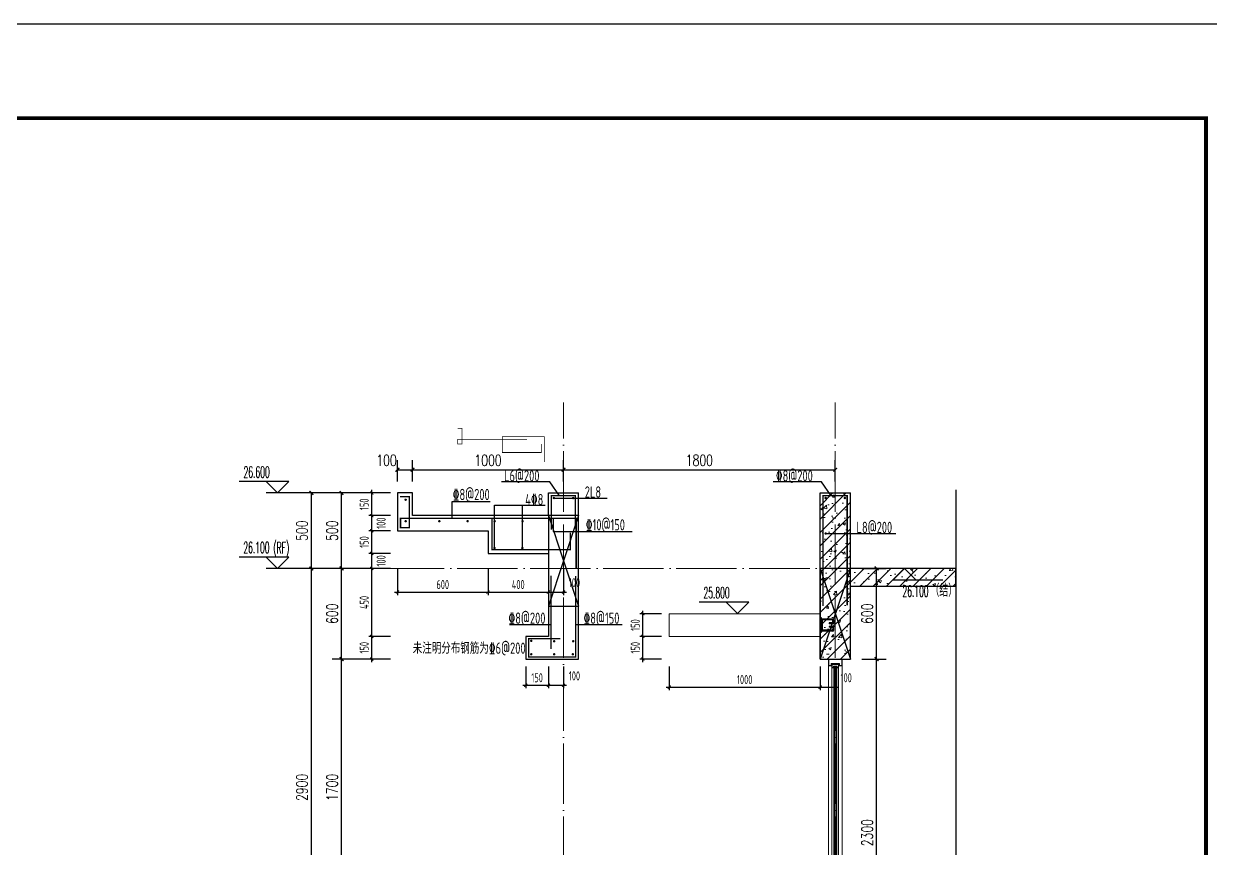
# Model space of a CAD drawing. Extents: x -1712635 to -854203, y -534641 to -21985.
# Drawn here: x -1000157 to -992298, y -148344 to -142882 of the extents above; entities that cross this region are included whole.
import ezdxf

# ---------------------------------------------------------------- set-up
doc = ezdxf.new("R2010")
doc.units = 0
doc.header["$LTSCALE"] = 1000
doc.linetypes.add('DOTE', pattern=[2.42, 2, -0.2, 0.02, -0.2])
doc.layers.get('0').update_dxf_attribs({"linetype": 'CONTINUOUS'})
doc.layers.get('Defpoints').update_dxf_attribs({"linetype": 'CONTINUOUS'})
for name, color, linetype in [('DIM', 2, 'CONTINUOUS'), ('DIM_ELEV', 3, 'CONTINUOUS'), ('DIM_SYMB', 3, 'CONTINUOUS'), ('PUB_DIM', 3, 'CONTINUOUS'), ('PUB_TEXT', 2, 'CONTINUOUS'), ('REIN', 6, 'CONTINUOUS'), ('S-大样-砼线', 7, 'CONTINUOUS'), ('S-引出线', 40, 'CONTINUOUS'), ('TEXT', 2, 'CONTINUOUS'), ('WALL', 2, 'CONTINUOUS'), ('yichutu', 7, 'CONTINUOUS'), ('栏杆', 95, 'CONTINUOUS')]:
    doc.layers.add(name, color=color, linetype=linetype)
for name, color, linetype, lineweight in [('DOTE', 19, 'DOTE', 9), ('PUB_HATCH', 8, 'CONTINUOUS', 9), ('S_WINDOW', 144, 'CONTINUOUS', 15), ('图框', 9, 'CONTINUOUS', 18), ('立面-普通轮廓', 7, 'CONTINUOUS', 18), ('细细', 250, 'CONTINUOUS', 0)]:
    doc.layers.add(name, color=color, linetype=linetype, lineweight=lineweight)
doc.layers.add('配箍校核', color=34, linetype='CONTINUOUS', plot=False)
doc.styles.add('_TCH_DIM', font='SIMPLEX.shx', dxfattribs={"width": 0.7, "bigfont": 'GBCBIG.shx'})
doc.styles.add('_TCH_DIM_T3', font='SIMPLEX', dxfattribs={"width": 0.705882, "bigfont": 'GBCBIG'})
doc.styles.add('TSSD_DIMENSION', font='Tssdeng.shx', dxfattribs={"width": 0.7, "bigfont": 'tssdchn.shx'})
doc.styles.add('TSSD_REIN', font='tssdeng.shx', dxfattribs={"width": 0.7, "height": 300, "bigfont": 'tssdchn.shx'})
doc.styles.add('w', font='tssdeng.shx', dxfattribs={"width": 0.8, "bigfont": 'tssdchn.shx'})
doc.dimstyles.new('_TCH_ARCH&&25', dxfattribs={"dimtxt": 74.375, "dimasz": 25, "dimexe": 62.5, "dimexo": 75, "dimgap": 25, "dimtad": 1, "dimdec": 0, "dimzin": 0, "dimdsep": 46, "dimtxsty": '_TCH_DIM_T3', "dimblk": 'ARCHTICK', "dimcen": 0.09, "dimclrt": 7, "dimazin": 0, "dimtfac": 1, "dimtdec": 0, "dimtix": 1, "dimtmove": 2, "dimatfit": 3, "dimldrblk": 'ARCHTICK', "dimfxl": 0, "dimtolj": 1, "dimtzin": 0, "dimarcsym": 0})
doc.dimstyles.new('TSSD_20_20', dxfattribs={"dimtxt": 60, "dimasz": 20, "dimexe": 20, "dimexo": 50, "dimgap": 20, "dimtad": 1, "dimdec": 0, "dimzin": 0, "dimdsep": 46, "dimtxsty": 'TSSD_DIMENSION', "dimblk": 'ARCHTICK', "dimblk1": 'ARCHTICK', "dimblk2": 'ARCHTICK', "dimcen": 0, "dimdle": 20, "dimclrt": 7, "dimadec": 0, "dimazin": 0, "dimtfac": 1, "dimtdec": 0, "dimtix": 1, "dimtmove": 2, "dimatfit": 3, "dimfxl": 0, "dimtolj": 1, "dimtzin": 0, "dimarcsym": 0})
pattern_1 = [(315, (145053.3697, 680712.4302), (-1.76776695, -1.76776695), []), (315, (145054.5482, 680712.4302), (-1.76776695, -1.76776695), [])]
pattern_2 = [(315, (145053.3697, 678374.192), (-1.76776695, -1.76776695), []), (315, (145054.5482, 678374.192), (-1.76776695, -1.76776695), [])]
pattern_3 = [(45, (-1569657.01, 4552.52), (-44.194174, 44.194174), []), (50, (-1569657.01, 4552.52), (179.315046, -15.688034), [18.75, -206.25]), (355, (-1569657.01, 4552.52), (-34.687833, 188.048033), [15, -165]), (100.4514, (-1569642.07, 4551.21), (144.627345, 172.359886), [15.93505, -175.28553]), (46.1842, (-1569657, 4602.52), (266.81026, -41.37975), [28.125, -309.375]), (96.6356, (-1569634.78, 4599.07), (233.66568, 243.52947), [23.90257, -262.92825]), (351.1842, (-1569657, 4602.52), (233.66549, 243.52965), [22.5, -247.5]), (21, (-1569632.01, 4590.02), (149.226763, -100.654723), [18.75, -206.25]), (326, (-1569632.01, 4590.02), (60.828833, 181.28751), [15, -165]), (71.4514, (-1569619.58, 4581.63), (210.055657, 80.632624), [15.93505, -175.28553]), (37.5, (-1569657.01, 4552.52), (3.039964, 83.2234635), [0, -163, 0, -167.5, 0, -165.625]), (7.5, (-1569657.01, 4552.52), (65.767384, 98.602928), [0, -95.5, 0, -159.25, 0, -63.125]), (327.5, (-1569712.76, 4552.52), (133.455609, -5.638718), [0, -62.5, 0, -195, 0, -258.75]), (317.5, (-1569737.76, 4552.52), (145.796542, 25.026246), [0, -81.25, 0, -129.5, 0, -183.75])]

# ---------------------------------------------------------------- blocks, each defined once
blk = doc.blocks.new('GFDDDDRG')
at = {"layer": '图框'}
blk.add_lwpolyline([(923310, -107437), (923310, -159999), (893610, -159999), (893610, -107437)], close=True, dxfattribs=at)
blk.add_lwpolyline([(923310, -107437), (923310, -159999), (893610, -159999), (893610, -107437)], close=True, dxfattribs=at)
at = {"layer": '图框', "const_width": 50}
blk.add_lwpolyline([(894110, -159499), (922810, -159499), (922810, -108687), (894110, -108687)], close=True, dxfattribs=at)
blk = doc.blocks.new('yct-1051-594-26275-14850-25-1002.0')
at = {"layer": 'yichutu', "color": 7}
blk.add_lwpolyline([(0, 0), (0, 14850), (26275, 14850), (26275, 0)], close=True, dxfattribs=at)
blk = doc.blocks.new('afzdfsregf')
at = {"layer": '细细'}
h = blk.add_hatch(dxfattribs=at)
h.set_pattern_fill('金属', color=256, style=0)
h.set_pattern_definition(pattern_1)
h.paths.add_polyline_path([(221063.8, 608913.8), (221043.8, 608913.8), (221043.8, 608927.3), (220993.8, 608927.3), (220993.8, 608913.8), (220973.8, 608913.8), (220973.8, 608958.8), (221063.8, 608958.8)])
h.paths.add_polyline_path([(221045.8, 608929.3), (221045.8, 608915.8), (221061.8, 608915.8), (221061.8, 608956.8), (220975.8, 608956.8), (220975.8, 608915.8), (220991.8, 608915.8), (220991.8, 608929.3)], flags=16)
h = blk.add_hatch(dxfattribs=at)
h.set_pattern_fill('金属', color=256, style=0)
h.set_pattern_definition(pattern_1)
h.paths.add_polyline_path([(220996.3, 608925.3), (220996.3, 608900.3), (221008.3, 608900.3), (221008.3, 608910.3), (221029.3, 608910.3), (221029.3, 608900.3), (221041.3, 608900.3), (221041.3, 608925.3)])
h.paths.add_polyline_path([(221039.3, 608923.3), (221039.3, 608902.3), (221031.3, 608902.3), (221031.3, 608912.3), (221006.3, 608912.3), (221006.3, 608902.3), (220998.3, 608902.3), (220998.3, 608923.3)], flags=16)
h = blk.add_hatch(color=256, dxfattribs=at)
edge = h.paths.add_edge_path()
edge.add_line((221023.3, 608910.3), (221023.3, 608898.3))
edge.add_arc((221018.8, 608890), 9.44, 61.51755, 118.48245)
edge.add_line((221014.3, 608898.3), (221014.3, 608910.3))
edge.add_arc((221018.8, 608918.6), 9.44, 241.51755, 298.48245)
h = blk.add_hatch(dxfattribs=at)
h.set_pattern_fill('金属', color=256, style=0)
h.set_pattern_definition(pattern_2)
h.paths.add_polyline_path([(221063.8, 606703.8), (221043.8, 606703.8), (221043.8, 606690.3), (220993.8, 606690.3), (220993.8, 606703.8), (220973.8, 606703.8), (220973.8, 606658.8), (221063.8, 606658.8)])
h.paths.add_polyline_path([(221045.8, 606688.3), (221045.8, 606701.8), (221061.8, 606701.8), (221061.8, 606660.8), (220975.8, 606660.8), (220975.8, 606701.8), (220991.8, 606701.8), (220991.8, 606688.3)], flags=16)
h = blk.add_hatch(dxfattribs=at)
h.set_pattern_fill('金属', color=256, style=0)
h.set_pattern_definition(pattern_2)
h.paths.add_polyline_path([(220996.3, 606692.3), (220996.3, 606717.3), (221008.3, 606717.3), (221008.3, 606707.3), (221029.3, 606707.3), (221029.3, 606717.3), (221041.3, 606717.3), (221041.3, 606692.3)])
h.paths.add_polyline_path([(221039.3, 606694.3), (221039.3, 606715.3), (221031.3, 606715.3), (221031.3, 606705.3), (221006.3, 606705.3), (221006.3, 606715.3), (220998.3, 606715.3), (220998.3, 606694.3)], flags=16)
h = blk.add_hatch(color=256, dxfattribs=at)
edge = h.paths.add_edge_path()
edge.add_line((221023.3, 606707.3), (221023.3, 606719.3))
edge.add_arc((221018.8, 606727.6), 9.44, 241.51755, 298.48245, ccw=False)
edge.add_line((221014.3, 606719.3), (221014.3, 606707.3))
edge.add_arc((221018.8, 606699), 9.44, 61.51755, 118.48245, ccw=False)
at = {"layer": 'S_WINDOW'}
for p, q in [((220973.8, 606703.8), (220973.8, 608913.8)), ((220996.3, 606717.3), (220996.3, 608900.3)), ((221041.3, 606717.3), (221041.3, 608900.3)), ((221063.8, 606703.8), (221063.8, 608913.8))]:
    blk.add_line(p, q, dxfattribs=at)
for points in [[(220973.8, 608958.8), (220973.8, 608913.8), (220993.8, 608913.8), (220993.8, 608927.3), (221043.8, 608927.3), (221043.8, 608913.8), (221063.8, 608913.8), (221063.8, 608958.8)], [(220975.8, 608956.8), (220975.8, 608915.8), (220991.8, 608915.8), (220991.8, 608929.3), (221045.8, 608929.3), (221045.8, 608915.8), (221061.8, 608915.8), (221061.8, 608956.8)], [(220996.3, 608925.3), (220996.3, 608900.3), (221008.3, 608900.3), (221008.3, 608910.3), (221029.3, 608910.3), (221029.3, 608900.3), (221041.3, 608900.3), (221041.3, 608925.3)], [(220998.3, 608923.3), (220998.3, 608902.3), (221006.3, 608902.3), (221006.3, 608912.3), (221031.3, 608912.3), (221031.3, 608902.3), (221039.3, 608902.3), (221039.3, 608923.3)], [(220973.8, 606658.8), (220973.8, 606703.8), (220993.8, 606703.8), (220993.8, 606690.3), (221043.8, 606690.3), (221043.8, 606703.8), (221063.8, 606703.8), (221063.8, 606658.8)], [(220975.8, 606660.8), (220975.8, 606701.8), (220991.8, 606701.8), (220991.8, 606688.3), (221045.8, 606688.3), (221045.8, 606701.8), (221061.8, 606701.8), (221061.8, 606660.8)], [(220996.3, 606692.3), (220996.3, 606717.3), (221008.3, 606717.3), (221008.3, 606707.3), (221029.3, 606707.3), (221029.3, 606717.3), (221041.3, 606717.3), (221041.3, 606692.3)], [(220998.3, 606694.3), (220998.3, 606715.3), (221006.3, 606715.3), (221006.3, 606705.3), (221031.3, 606705.3), (221031.3, 606715.3), (221039.3, 606715.3), (221039.3, 606694.3)]]:
    blk.add_lwpolyline(points, close=True, dxfattribs=at)
at = {"layer": '细细'}
for points in [[(221008.3, 608900.3), (221008.3, 606717.3)], [(221014.3, 606719.3), (221014.3, 608910.3)], [(221023.3, 606719.3), (221023.3, 608910.3)], [(221029.3, 608900.3), (221029.3, 606717.3)]]:
    blk.add_lwpolyline(points, dxfattribs=at)
for points in [[(221023.3, 608910.3), (221023.3, 608898.3, 0.253805), (221014.3, 608898.3), (221014.3, 608910.3, 0.253805)], [(221023.3, 606707.3), (221023.3, 606719.3, -0.253805), (221014.3, 606719.3), (221014.3, 606707.3, -0.253805)]]:
    blk.add_lwpolyline(points, format="xyb", close=True, dxfattribs=at)
blk = doc.blocks.new('A$C657A2A31')
at = {"layer": '栏杆', "color": 5}
for p, q in [((0, 0), (6.4, 0)), ((0, -100.3), (0, 0)), ((6.4, 0), (6.4, -100.3)), ((84.4, -10), (12.4, -10)), ((12.4, -22.3), (12.4, -78)), ((77.4, -16.3), (18.4, -16.3)), ((59.6, -35.7), (59.6, -41.7)), ((80.4, -35.7), (59.6, -35.7)), ((87.4, -41.7), (59.6, -41.7)), ((59.6, -58.6), (59.6, -64.6)), ((87.4, -58.6), (59.6, -58.6)), ((80.4, -64.6), (59.6, -64.6)), ((83.4, -32.7), (83.4, -22.3)), ((83.4, -67.6), (83.4, -78)), ((90.4, -16), (90.4, -38.7)), ((90.4, -84.3), (90.4, -61.6)), ((6.4, -100.3), (0, -100.3)), ((84.4, -90.3), (12.4, -90.3)), ((77.4, -84), (18.4, -84))]:
    blk.add_line(p, q, dxfattribs=at)
for centre, radius, start, end in [((12.4, -16), 6, 90, 180), ((18.4, -22.3), 6, 90, 180), ((18.4, -78), 6, 180, 270), ((77.4, -22.3), 6, 0, 90), ((77.4, -78), 6, 270, 0), ((80.4, -32.7), 3, 270, 0), ((80.4, -67.6), 3, 0, 90), ((84.4, -16), 6, 0, 90), ((87.4, -38.7), 3, 270, 0), ((87.4, -61.6), 3, 0, 90), ((12.4, -84.3), 6, 180, 270), ((84.4, -84.3), 6, 270, 0)]:
    blk.add_arc(centre, radius, start, end, dxfattribs=at)
blk = doc.blocks.new('_ArchTick')
at = {"color": 0, "const_width": 0.35}
blk.add_lwpolyline([(-0.5, -0.5), (0.5, 0.5)], dxfattribs=at)
blk = doc.blocks.new('*D2986')
at = {"layer": 'Defpoints', "color": 0}
for p in [(-995881.8, -147090.5), (-994881.8, -147090.5), (-994881.8, -147276.7)]:
    blk.add_point(p, dxfattribs=at)
at = {"layer": 'DIM', "color": 0, "lineweight": -2}
for p, q in [((-995881.8, -147140.5), (-995881.8, -147296.7)), ((-994881.8, -147140.5), (-994881.8, -147296.7)), ((-995901.8, -147276.7), (-994861.8, -147276.7))]:
    blk.add_line(p, q, dxfattribs=at)
at = {"layer": 'DIM', "color": 0, "lineweight": -2, "xscale": 20, "yscale": 20, "zscale": 20}
for p, rotation in [((-995881.8, -147276.7), 180.0002551306389), ((-994881.8, -147276.7), 0.0002551306388949796)]:
    blk.add_blockref('_ArchTick', p, dxfattribs=dict(at, rotation=rotation))
at = {"layer": 'DIM', "color": 7, "insert": (-995381.8, -147226.7), "char_height": 60, "attachment_point": 5, "rotation": 0.00026, "style": 'TSSD_DIMENSION'}
blk.add_mtext('\\A1;1000', dxfattribs=at)
blk = doc.blocks.new('*D2987')
at = {"layer": 'Defpoints', "color": 0}
for p in [(-994881.8, -147090.5), (-994781.8, -147090.5), (-994781.8, -147276.7)]:
    blk.add_point(p, dxfattribs=at)
at = {"layer": 'DIM', "color": 0, "lineweight": -2}
for p, q in [((-994881.8, -147140.5), (-994881.8, -147296.7)), ((-994781.8, -147140.5), (-994781.8, -147296.7)), ((-994901.8, -147276.7), (-994761.8, -147276.7))]:
    blk.add_line(p, q, dxfattribs=at)
at = {"layer": 'DIM', "color": 0, "lineweight": -2, "xscale": 20, "yscale": 20, "zscale": 20}
for p, rotation in [((-994881.8, -147276.7), 180.0002551306441), ((-994781.8, -147276.7), 0.0002551306441492559)]:
    blk.add_blockref('_ArchTick', p, dxfattribs=dict(at, rotation=rotation))
at = {"layer": 'DIM', "color": 7, "insert": (-994709.4, -147214.5), "char_height": 60, "attachment_point": 5, "rotation": 0.00026, "style": 'TSSD_DIMENSION'}
blk.add_mtext('\\A1;100', dxfattribs=at)
blk = doc.blocks.new('*D2988')
at = {"layer": 'Defpoints', "color": 0}
for p in [(-996056.4, -146790.5), (-995881.8, -146790.5), (-995881.8, -146940.5)]:
    blk.add_point(p, dxfattribs=at)
at = {"layer": 'DIM', "color": 0, "lineweight": -2}
for p, q in [((-995931.8, -146790.5), (-996076.4, -146790.5)), ((-996056.4, -146960.5), (-996056.4, -146770.5)), ((-995931.8, -146940.5), (-996076.4, -146940.5))]:
    blk.add_line(p, q, dxfattribs=at)
at = {"layer": 'DIM', "color": 0, "lineweight": -2, "xscale": 20, "yscale": 20, "zscale": 20}
for p, rotation in [((-996056.4, -146790.5), 90), ((-996056.4, -146940.5), 270)]:
    blk.add_blockref('_ArchTick', p, dxfattribs=dict(at, rotation=rotation))
at = {"layer": 'DIM', "color": 7, "insert": (-996106.4, -146865.5), "char_height": 60, "attachment_point": 5, "rotation": 90, "style": 'TSSD_DIMENSION'}
blk.add_mtext('\\A1;150', dxfattribs=at)
blk = doc.blocks.new('*D2989')
at = {"layer": 'Defpoints', "color": 0}
for p in [(-996056.4, -146940.5), (-995881.8, -146940.5), (-995881.8, -147090.5)]:
    blk.add_point(p, dxfattribs=at)
at = {"layer": 'DIM', "color": 0, "lineweight": -2}
for p, q in [((-995931.8, -146940.5), (-996076.4, -146940.5)), ((-996056.4, -147110.5), (-996056.4, -146920.5)), ((-995931.8, -147090.5), (-996076.4, -147090.5))]:
    blk.add_line(p, q, dxfattribs=at)
at = {"layer": 'DIM', "color": 0, "lineweight": -2, "xscale": 20, "yscale": 20, "zscale": 20}
for p, rotation in [((-996056.4, -146940.5), 90), ((-996056.4, -147090.5), 270)]:
    blk.add_blockref('_ArchTick', p, dxfattribs=dict(at, rotation=rotation))
at = {"layer": 'DIM', "color": 7, "insert": (-996106.4, -147015.5), "char_height": 60, "attachment_point": 5, "rotation": 90, "style": 'TSSD_DIMENSION'}
blk.add_mtext('\\A1;150', dxfattribs=at)
blk = doc.blocks.new('*D3049')
at = {"layer": 'Defpoints', "color": 0}
for p in [(-994681.8, -147090.5), (-994507.9, -147090.5), (-994681.8, -149390.5)]:
    blk.add_point(p, dxfattribs=at)
at = {"layer": 'PUB_DIM', "color": 0, "lineweight": -2}
for p, q in [((-994606.8, -147090.5), (-994445.4, -147090.5)), ((-994507.9, -149390.5), (-994507.9, -147090.5)), ((-994606.8, -149390.5), (-994445.4, -149390.5))]:
    blk.add_line(p, q, dxfattribs=at)
at = {"layer": 'PUB_DIM', "color": 0, "lineweight": -2, "xscale": 25, "yscale": 25, "zscale": 25}
for p, rotation in [((-994507.9, -147090.5), 90), ((-994507.9, -149390.5), 270)]:
    blk.add_blockref('_ArchTick', p, dxfattribs=dict(at, rotation=rotation))
at = {"layer": 'PUB_DIM', "color": 7, "insert": (-994570, -148240.5), "char_height": 74.38, "attachment_point": 5, "rotation": 90, "style": '_TCH_DIM_T3'}
blk.add_mtext('\\A1;2300', dxfattribs=at)
blk = doc.blocks.new('*D3050')
at = {"layer": 'Defpoints', "color": 0}
for p in [(-994681.8, -146490.5), (-994507.9, -146490.5), (-994681.8, -147090.5)]:
    blk.add_point(p, dxfattribs=at)
at = {"layer": 'PUB_DIM', "color": 0, "lineweight": -2}
for p, q in [((-994606.8, -146490.5), (-994445.4, -146490.5)), ((-994507.9, -147090.5), (-994507.9, -146490.5)), ((-994606.8, -147090.5), (-994445.4, -147090.5))]:
    blk.add_line(p, q, dxfattribs=at)
at = {"layer": 'PUB_DIM', "color": 0, "lineweight": -2, "xscale": 25, "yscale": 25, "zscale": 25}
for p, rotation in [((-994507.9, -146490.5), 90), ((-994507.9, -147090.5), 270)]:
    blk.add_blockref('_ArchTick', p, dxfattribs=dict(at, rotation=rotation))
at = {"layer": 'PUB_DIM', "color": 7, "insert": (-994570, -146790.5), "char_height": 74.38, "attachment_point": 5, "rotation": 90, "style": '_TCH_DIM_T3'}
blk.add_mtext('\\A1;600', dxfattribs=at)
blk = doc.blocks.new('*D3081')
at = {"layer": 'Defpoints', "color": 0}
for p in [(-996831.8, -147090.5), (-996681.8, -147090.5), (-996681.8, -147264.2)]:
    blk.add_point(p, dxfattribs=at)
at = {"layer": 'DIM', "color": 0, "lineweight": -2}
for p, q in [((-996831.8, -147140.5), (-996831.8, -147284.2)), ((-996681.8, -147140.5), (-996681.8, -147284.2)), ((-996851.8, -147264.2), (-996661.8, -147264.2))]:
    blk.add_line(p, q, dxfattribs=at)
at = {"layer": 'DIM', "color": 0, "lineweight": -2, "xscale": 20, "yscale": 20, "zscale": 20, "rotation": 180}
blk.add_blockref('_ArchTick', (-996831.8, -147264.2), dxfattribs=at)
at = {"layer": 'DIM', "color": 0, "lineweight": -2, "xscale": 20, "yscale": 20, "zscale": 20}
blk.add_blockref('_ArchTick', (-996681.8, -147264.2), dxfattribs=at)
at = {"layer": 'DIM', "color": 7, "insert": (-996756.8, -147214.2), "char_height": 60, "attachment_point": 5, "style": 'TSSD_DIMENSION'}
blk.add_mtext('\\A1;150', dxfattribs=at)
blk = doc.blocks.new('*D3082')
at = {"layer": 'Defpoints', "color": 0}
for p in [(-996681.8, -147090.5), (-996581.8, -147090.5), (-996581.8, -147264.2)]:
    blk.add_point(p, dxfattribs=at)
at = {"layer": 'DIM', "color": 0, "lineweight": -2}
for p, q in [((-996681.8, -147140.5), (-996681.8, -147284.2)), ((-996581.8, -147140.5), (-996581.8, -147284.2)), ((-996701.8, -147264.2), (-996561.8, -147264.2))]:
    blk.add_line(p, q, dxfattribs=at)
at = {"layer": 'DIM', "color": 0, "lineweight": -2, "xscale": 20, "yscale": 20, "zscale": 20, "rotation": 180}
blk.add_blockref('_ArchTick', (-996681.8, -147264.2), dxfattribs=at)
at = {"layer": 'DIM', "color": 0, "lineweight": -2, "xscale": 20, "yscale": 20, "zscale": 20}
blk.add_blockref('_ArchTick', (-996581.8, -147264.2), dxfattribs=at)
at = {"layer": 'DIM', "color": 7, "insert": (-996509.4, -147202), "char_height": 60, "attachment_point": 5, "style": 'TSSD_DIMENSION'}
blk.add_mtext('\\A1;100', dxfattribs=at)
blk = doc.blocks.new('*D3083')
at = {"layer": 'Defpoints', "color": 0}
for p in [(-997581.8, -145836.4), (-997681.8, -145990.5), (-997581.8, -145990.5)]:
    blk.add_point(p, dxfattribs=at)
at = {"layer": 'PUB_DIM', "color": 0, "lineweight": -2}
for p, q in [((-997681.8, -145915.5), (-997681.8, -145773.9)), ((-997581.8, -145915.5), (-997581.8, -145773.9)), ((-997681.8, -145836.4), (-997581.8, -145836.4))]:
    blk.add_line(p, q, dxfattribs=at)
at = {"layer": 'PUB_DIM', "color": 0, "lineweight": -2, "xscale": 25, "yscale": 25, "zscale": 25, "rotation": 180}
blk.add_blockref('_ArchTick', (-997681.8, -145836.4), dxfattribs=at)
at = {"layer": 'PUB_DIM', "color": 0, "lineweight": -2, "xscale": 25, "yscale": 25, "zscale": 25}
blk.add_blockref('_ArchTick', (-997581.8, -145836.4), dxfattribs=at)
at = {"layer": 'PUB_DIM', "color": 7, "insert": (-997754.2, -145774.2), "char_height": 74.38, "attachment_point": 5, "style": '_TCH_DIM_T3'}
blk.add_mtext('\\A1;100', dxfattribs=at)
blk = doc.blocks.new('*D3084')
at = {"layer": 'Defpoints', "color": 0}
for p in [(-996581.8, -145836.4), (-997581.8, -145990.5), (-996581.8, -145990.5)]:
    blk.add_point(p, dxfattribs=at)
at = {"layer": 'PUB_DIM', "color": 0, "lineweight": -2}
for p, q in [((-997581.8, -145915.5), (-997581.8, -145773.9)), ((-996581.8, -145915.5), (-996581.8, -145773.9)), ((-997581.8, -145836.4), (-996581.8, -145836.4))]:
    blk.add_line(p, q, dxfattribs=at)
at = {"layer": 'PUB_DIM', "color": 0, "lineweight": -2, "xscale": 25, "yscale": 25, "zscale": 25, "rotation": 180}
blk.add_blockref('_ArchTick', (-997581.8, -145836.4), dxfattribs=at)
at = {"layer": 'PUB_DIM', "color": 0, "lineweight": -2, "xscale": 25, "yscale": 25, "zscale": 25}
blk.add_blockref('_ArchTick', (-996581.8, -145836.4), dxfattribs=at)
at = {"layer": 'PUB_DIM', "color": 7, "insert": (-997081.8, -145774.2), "char_height": 74.38, "attachment_point": 5, "style": '_TCH_DIM_T3'}
blk.add_mtext('\\A1;1000', dxfattribs=at)
blk = doc.blocks.new('*D3085')
at = {"layer": 'Defpoints', "color": 0}
for p in [(-994781.8, -145836.4), (-996581.8, -145990.5), (-994781.8, -145990.5)]:
    blk.add_point(p, dxfattribs=at)
at = {"layer": 'PUB_DIM', "color": 0, "lineweight": -2}
for p, q in [((-996581.8, -145915.5), (-996581.8, -145773.9)), ((-994781.8, -145915.5), (-994781.8, -145773.9)), ((-996581.8, -145836.4), (-994781.8, -145836.4))]:
    blk.add_line(p, q, dxfattribs=at)
at = {"layer": 'PUB_DIM', "color": 0, "lineweight": -2, "xscale": 25, "yscale": 25, "zscale": 25, "rotation": 180}
blk.add_blockref('_ArchTick', (-996581.8, -145836.4), dxfattribs=at)
at = {"layer": 'PUB_DIM', "color": 0, "lineweight": -2, "xscale": 25, "yscale": 25, "zscale": 25}
blk.add_blockref('_ArchTick', (-994781.8, -145836.4), dxfattribs=at)
at = {"layer": 'PUB_DIM', "color": 7, "insert": (-995681.8, -145774.2), "char_height": 74.38, "attachment_point": 5, "style": '_TCH_DIM_T3'}
blk.add_mtext('\\A1;1800', dxfattribs=at)
blk = doc.blocks.new('*D3086')
at = {"layer": 'Defpoints', "color": 0}
for p in [(-997681.8, -146440.5), (-997081.8, -146440.5), (-997081.8, -146647)]:
    blk.add_point(p, dxfattribs=at)
at = {"layer": 'DIM', "color": 0, "lineweight": -2}
for p, q in [((-997681.8, -146490.5), (-997681.8, -146667)), ((-997081.8, -146490.5), (-997081.8, -146667)), ((-997701.8, -146647), (-997061.8, -146647))]:
    blk.add_line(p, q, dxfattribs=at)
at = {"layer": 'DIM', "color": 0, "lineweight": -2, "xscale": 20, "yscale": 20, "zscale": 20, "rotation": 180}
blk.add_blockref('_ArchTick', (-997681.8, -146647), dxfattribs=at)
at = {"layer": 'DIM', "color": 0, "lineweight": -2, "xscale": 20, "yscale": 20, "zscale": 20}
blk.add_blockref('_ArchTick', (-997081.8, -146647), dxfattribs=at)
at = {"layer": 'DIM', "color": 7, "insert": (-997381.8, -146597), "char_height": 60, "attachment_point": 5, "style": 'TSSD_DIMENSION'}
blk.add_mtext('\\A1;600', dxfattribs=at)
blk = doc.blocks.new('*D3087')
at = {"layer": 'Defpoints', "color": 0}
for p in [(-997081.8, -146440.5), (-996681.8, -146440.5), (-996681.8, -146647)]:
    blk.add_point(p, dxfattribs=at)
at = {"layer": 'DIM', "color": 0, "lineweight": -2}
for p, q in [((-997081.8, -146490.5), (-997081.8, -146667)), ((-996681.8, -146490.5), (-996681.8, -146667)), ((-997101.8, -146647), (-996661.8, -146647))]:
    blk.add_line(p, q, dxfattribs=at)
at = {"layer": 'DIM', "color": 0, "lineweight": -2, "xscale": 20, "yscale": 20, "zscale": 20, "rotation": 180}
blk.add_blockref('_ArchTick', (-997081.8, -146647), dxfattribs=at)
at = {"layer": 'DIM', "color": 0, "lineweight": -2, "xscale": 20, "yscale": 20, "zscale": 20}
blk.add_blockref('_ArchTick', (-996681.8, -146647), dxfattribs=at)
at = {"layer": 'DIM', "color": 7, "insert": (-996881.8, -146597), "char_height": 60, "attachment_point": 5, "style": 'TSSD_DIMENSION'}
blk.add_mtext('\\A1;400', dxfattribs=at)
blk = doc.blocks.new('*D3088')
at = {"layer": 'Defpoints', "color": 0}
for p in [(-996681.8, -146440.5), (-996581.8, -146440.5), (-996581.8, -146647)]:
    blk.add_point(p, dxfattribs=at)
at = {"layer": 'DIM', "color": 0, "lineweight": -2}
for p, q in [((-996681.8, -146490.5), (-996681.8, -146667)), ((-996581.8, -146490.5), (-996581.8, -146667)), ((-996701.8, -146647), (-996561.8, -146647))]:
    blk.add_line(p, q, dxfattribs=at)
at = {"layer": 'DIM', "color": 0, "lineweight": -2, "xscale": 20, "yscale": 20, "zscale": 20, "rotation": 180}
blk.add_blockref('_ArchTick', (-996681.8, -146647), dxfattribs=at)
at = {"layer": 'DIM', "color": 0, "lineweight": -2, "xscale": 20, "yscale": 20, "zscale": 20}
blk.add_blockref('_ArchTick', (-996581.8, -146647), dxfattribs=at)
at = {"layer": 'DIM', "color": 7, "insert": (-996509.4, -146584.8), "char_height": 60, "attachment_point": 5, "style": 'TSSD_DIMENSION'}
blk.add_mtext('\\A1;100', dxfattribs=at)
blk = doc.blocks.new('*D3091')
at = {"layer": 'Defpoints', "color": 0}
for p in [(-997852, -145990.5), (-997677.4, -145990.5), (-997677.4, -146140.5)]:
    blk.add_point(p, dxfattribs=at)
at = {"layer": 'DIM', "color": 0, "lineweight": -2}
for p, q in [((-997727.4, -145990.5), (-997872, -145990.5)), ((-997852, -146160.5), (-997852, -145970.5)), ((-997727.4, -146140.5), (-997872, -146140.5))]:
    blk.add_line(p, q, dxfattribs=at)
at = {"layer": 'DIM', "color": 0, "lineweight": -2, "xscale": 20, "yscale": 20, "zscale": 20}
for p, rotation in [((-997852, -145990.5), 90), ((-997852, -146140.5), 270)]:
    blk.add_blockref('_ArchTick', p, dxfattribs=dict(at, rotation=rotation))
at = {"layer": 'DIM', "color": 7, "insert": (-997902, -146065.5), "char_height": 60, "attachment_point": 5, "rotation": 90, "style": 'TSSD_DIMENSION'}
blk.add_mtext('\\A1;150', dxfattribs=at)
blk = doc.blocks.new('*D3092')
at = {"layer": 'Defpoints', "color": 0}
for p in [(-997852, -146240.5), (-997677.4, -146240.5), (-997677.4, -146390.5)]:
    blk.add_point(p, dxfattribs=at)
at = {"layer": 'DIM', "color": 0, "lineweight": -2}
for p, q in [((-997727.4, -146240.5), (-997872, -146240.5)), ((-997852, -146410.5), (-997852, -146220.5)), ((-997727.4, -146390.5), (-997872, -146390.5))]:
    blk.add_line(p, q, dxfattribs=at)
at = {"layer": 'DIM', "color": 0, "lineweight": -2, "xscale": 20, "yscale": 20, "zscale": 20}
for p, rotation in [((-997852, -146240.5), 90), ((-997852, -146390.5), 270)]:
    blk.add_blockref('_ArchTick', p, dxfattribs=dict(at, rotation=rotation))
at = {"layer": 'DIM', "color": 7, "insert": (-997902, -146315.5), "char_height": 60, "attachment_point": 5, "rotation": 90, "style": 'TSSD_DIMENSION'}
blk.add_mtext('\\A1;150', dxfattribs=at)
blk = doc.blocks.new('*D3093')
at = {"layer": 'Defpoints', "color": 0}
for p in [(-997852, -146390.5), (-997677.4, -146390.5), (-997677.4, -146490.5)]:
    blk.add_point(p, dxfattribs=at)
at = {"layer": 'DIM', "color": 0, "lineweight": -2}
for p, q in [((-997727.4, -146390.5), (-997872, -146390.5)), ((-997852, -146510.5), (-997852, -146370.5)), ((-997727.4, -146490.5), (-997872, -146490.5))]:
    blk.add_line(p, q, dxfattribs=at)
at = {"layer": 'DIM', "color": 0, "lineweight": -2, "xscale": 20, "yscale": 20, "zscale": 20}
for p, rotation in [((-997852, -146390.5), 90), ((-997852, -146490.5), 270)]:
    blk.add_blockref('_ArchTick', p, dxfattribs=dict(at, rotation=rotation))
at = {"layer": 'DIM', "color": 7, "insert": (-997790, -146440.5), "char_height": 60, "attachment_point": 5, "rotation": 90, "style": 'TSSD_DIMENSION'}
blk.add_mtext('\\A1;100', dxfattribs=at)
blk = doc.blocks.new('*D3094')
at = {"layer": 'Defpoints', "color": 0}
for p in [(-997852, -146490.5), (-997677.4, -146490.5), (-997677.4, -146940.5)]:
    blk.add_point(p, dxfattribs=at)
at = {"layer": 'DIM', "color": 0, "lineweight": -2}
for p, q in [((-997727.4, -146490.5), (-997872, -146490.5)), ((-997852, -146960.5), (-997852, -146470.5)), ((-997727.4, -146940.5), (-997872, -146940.5))]:
    blk.add_line(p, q, dxfattribs=at)
at = {"layer": 'DIM', "color": 0, "lineweight": -2, "xscale": 20, "yscale": 20, "zscale": 20}
for p, rotation in [((-997852, -146490.5), 90), ((-997852, -146940.5), 270)]:
    blk.add_blockref('_ArchTick', p, dxfattribs=dict(at, rotation=rotation))
at = {"layer": 'DIM', "color": 7, "insert": (-997902, -146715.5), "char_height": 60, "attachment_point": 5, "rotation": 90, "style": 'TSSD_DIMENSION'}
blk.add_mtext('\\A1;450', dxfattribs=at)
blk = doc.blocks.new('*D3095')
at = {"layer": 'Defpoints', "color": 0}
for p in [(-997852, -146940.5), (-997677.4, -146940.5), (-997677.4, -147090.5)]:
    blk.add_point(p, dxfattribs=at)
at = {"layer": 'DIM', "color": 0, "lineweight": -2}
for p, q in [((-997727.4, -146940.5), (-997872, -146940.5)), ((-997852, -147110.5), (-997852, -146920.5)), ((-997727.4, -147090.5), (-997872, -147090.5))]:
    blk.add_line(p, q, dxfattribs=at)
at = {"layer": 'DIM', "color": 0, "lineweight": -2, "xscale": 20, "yscale": 20, "zscale": 20}
for p, rotation in [((-997852, -146940.5), 90), ((-997852, -147090.5), 270)]:
    blk.add_blockref('_ArchTick', p, dxfattribs=dict(at, rotation=rotation))
at = {"layer": 'DIM', "color": 7, "insert": (-997902, -147015.5), "char_height": 60, "attachment_point": 5, "rotation": 90, "style": 'TSSD_DIMENSION'}
blk.add_mtext('\\A1;150', dxfattribs=at)
blk = doc.blocks.new('*D3119')
at = {"layer": 'Defpoints', "color": 0}
for p in [(-998052, -147090.5), (-997752, -147090.5), (-997752, -148790.5)]:
    blk.add_point(p, dxfattribs=at)
at = {"layer": 'PUB_DIM', "color": 0, "lineweight": -2}
for p, q in [((-997827, -147090.5), (-998114.5, -147090.5)), ((-998052, -148790.5), (-998052, -147090.5)), ((-997827, -148790.5), (-998114.5, -148790.5))]:
    blk.add_line(p, q, dxfattribs=at)
at = {"layer": 'PUB_DIM', "color": 0, "lineweight": -2, "xscale": 25, "yscale": 25, "zscale": 25}
for p, rotation in [((-998052, -147090.5), 90), ((-998052, -148790.5), 270)]:
    blk.add_blockref('_ArchTick', p, dxfattribs=dict(at, rotation=rotation))
at = {"layer": 'PUB_DIM', "color": 7, "insert": (-998114.2, -147940.5), "char_height": 74.38, "attachment_point": 5, "rotation": 90, "style": '_TCH_DIM_T3'}
blk.add_mtext('\\A1;1700', dxfattribs=at)
blk = doc.blocks.new('*D3120')
at = {"layer": 'Defpoints', "color": 0}
for p in [(-998052, -146490.5), (-997752, -146490.5), (-997752, -147090.5)]:
    blk.add_point(p, dxfattribs=at)
at = {"layer": 'PUB_DIM', "color": 0, "lineweight": -2}
for p, q in [((-997827, -146490.5), (-998114.5, -146490.5)), ((-998052, -147090.5), (-998052, -146490.5)), ((-997827, -147090.5), (-998114.5, -147090.5))]:
    blk.add_line(p, q, dxfattribs=at)
at = {"layer": 'PUB_DIM', "color": 0, "lineweight": -2, "xscale": 25, "yscale": 25, "zscale": 25}
for p, rotation in [((-998052, -146490.5), 90), ((-998052, -147090.5), 270)]:
    blk.add_blockref('_ArchTick', p, dxfattribs=dict(at, rotation=rotation))
at = {"layer": 'PUB_DIM', "color": 7, "insert": (-998114.2, -146790.5), "char_height": 74.38, "attachment_point": 5, "rotation": 90, "style": '_TCH_DIM_T3'}
blk.add_mtext('\\A1;600', dxfattribs=at)
blk = doc.blocks.new('*D3121')
at = {"layer": 'Defpoints', "color": 0}
for p in [(-998052, -145990.5), (-997752, -145990.5), (-997752, -146490.5)]:
    blk.add_point(p, dxfattribs=at)
at = {"layer": 'PUB_DIM', "color": 0, "lineweight": -2}
for p, q in [((-997827, -145990.5), (-998114.5, -145990.5)), ((-998052, -146490.5), (-998052, -145990.5)), ((-997827, -146490.5), (-998114.5, -146490.5))]:
    blk.add_line(p, q, dxfattribs=at)
at = {"layer": 'PUB_DIM', "color": 0, "lineweight": -2, "xscale": 25, "yscale": 25, "zscale": 25}
for p, rotation in [((-998052, -145990.5), 90), ((-998052, -146490.5), 270)]:
    blk.add_blockref('_ArchTick', p, dxfattribs=dict(at, rotation=rotation))
at = {"layer": 'PUB_DIM', "color": 7, "insert": (-998114.2, -146240.5), "char_height": 74.38, "attachment_point": 5, "rotation": 90, "style": '_TCH_DIM_T3'}
blk.add_mtext('\\A1;500', dxfattribs=at)
blk = doc.blocks.new('*D3126')
at = {"layer": 'Defpoints', "color": 0}
for p in [(-998252, -146490.5), (-997752, -146490.5), (-997752, -149390.5)]:
    blk.add_point(p, dxfattribs=at)
at = {"layer": 'PUB_DIM', "color": 0, "lineweight": -2}
for p, q in [((-997827, -146490.5), (-998314.5, -146490.5)), ((-998252, -149390.5), (-998252, -146490.5)), ((-997827, -149390.5), (-998314.5, -149390.5))]:
    blk.add_line(p, q, dxfattribs=at)
at = {"layer": 'PUB_DIM', "color": 0, "lineweight": -2, "xscale": 25, "yscale": 25, "zscale": 25}
for p, rotation in [((-998252, -146490.5), 90), ((-998252, -149390.5), 270)]:
    blk.add_blockref('_ArchTick', p, dxfattribs=dict(at, rotation=rotation))
at = {"layer": 'PUB_DIM', "color": 7, "insert": (-998314.2, -147940.5), "char_height": 74.38, "attachment_point": 5, "rotation": 90, "style": '_TCH_DIM_T3'}
blk.add_mtext('\\A1;2900', dxfattribs=at)
blk = doc.blocks.new('*D3127')
at = {"layer": 'Defpoints', "color": 0}
for p in [(-998252, -145990.5), (-997752, -145990.5), (-997752, -146490.5)]:
    blk.add_point(p, dxfattribs=at)
at = {"layer": 'PUB_DIM', "color": 0, "lineweight": -2}
for p, q in [((-997827, -145990.5), (-998314.5, -145990.5)), ((-998252, -146490.5), (-998252, -145990.5)), ((-997827, -146490.5), (-998314.5, -146490.5))]:
    blk.add_line(p, q, dxfattribs=at)
at = {"layer": 'PUB_DIM', "color": 0, "lineweight": -2, "xscale": 25, "yscale": 25, "zscale": 25}
for p, rotation in [((-998252, -145990.5), 90), ((-998252, -146490.5), 270)]:
    blk.add_blockref('_ArchTick', p, dxfattribs=dict(at, rotation=rotation))
at = {"layer": 'PUB_DIM', "color": 7, "insert": (-998314.2, -146240.5), "char_height": 74.38, "attachment_point": 5, "rotation": 90, "style": '_TCH_DIM_T3'}
blk.add_mtext('\\A1;500', dxfattribs=at)
blk = doc.blocks.new('A$C554E5645')
at = {"layer": 'REIN'}
for points in [[(382.1, 1518.4, 4.5, 4.5, 0), (412.4, 1518.4, 4.5, 4.5, 0), (412.4, 1415.2, 4.5, 4.5, 0), (383.2, 1415.2, 4.5, 4.5, 0), (383.2, 1446.3, 4.5, 4.5, 0), (843.2, 1446.3, 4.5, 4.5, 0)], [(2.2, 1065.9, 9, 9, 0), (62.7, 1065.9, 9, 9, 0), (62.7, 859.6, 9, 9, 0), (4.5, 859.6, 9, 9, 0), (4.5, 921.8, 9, 9, 0), (924.4, 921.8, 9, 9, 0)], [(1063.2, 125, 9, 9, 0), (854.1, 125, 9, 9, 0), (854.1, 4.5, 9, 9, 0), (1164.3, 4.5, 9, 9, 0), (1164.3, 539.4, 9, 9, 0)], [(1002.3, 542.3, 9, 9, 0), (1002.3, 57.2, 9, 9, 0)]]:
    blk.add_lwpolyline(points, format="xyseb", dxfattribs=at)
for points, const_width in [([(957.2, 1296.4), (957.2, 1462.6), (678, 1462.6), (678, 1358.4), (938.1, 1358.4), (938.1, 1414.8)], 4.5), ([(1168.1, 590.4), (1168.1, 922.8), (609.8, 922.8), (609.8, 714.5), (1130.1, 714.5), (1130.1, 827.2)], 9)]:
    blk.add_lwpolyline(points, dxfattribs=dict(at, const_width=const_width))
at = {"layer": 'REIN', "const_width": 8}
for points in [[(34.7, 1045.7, 1), (42.7, 1045.7, 1)], [(34.7, 903.2, 1), (42.7, 903.2, 1)], [(257.7, 903.2, 1), (265.7, 903.2, 1)], [(445.1, 903.2, 1), (453.1, 903.2, 1)], [(624.1, 903.2, 1), (632.1, 903.2, 1)], [(808.9, 903.2, 1), (816.9, 903.2, 1)], [(623.7, 725.8, 1), (631.7, 725.8, 1)], [(807.7, 725.8, 1), (815.7, 725.8, 1)], [(866.8, 110.6, 1), (874.8, 110.6, 1)], [(1018.7, 108, 1), (1026.7, 108, 1)], [(1144.8, 108, 1), (1152.8, 108, 1)], [(866.8, 21.8, 1), (874.8, 21.8, 1)], [(1018.7, 21.8, 1), (1026.7, 21.8, 1)], [(1142.4, 21.8, 1), (1150.4, 21.8, 1)]]:
    blk.add_lwpolyline(points, format="xyb", close=True, dxfattribs=at)
at = {"layer": 'S-大样-砼线'}
for p, q in [((984.3, 940.4), (1184.3, 340.3)), ((1184.3, 940.4), (984.3, 340.3))]:
    blk.add_line(p, q, dxfattribs=at)
blk.add_lwpolyline([(1184.3, 940.4), (984.3, 940.4), (984.3, 340.3), (1184.3, 340.3)], close=True, dxfattribs=at)
at = {"layer": 'S-引出线'}
for p, q in [((347.1, 921.8), (347.1, 1033.5)), ((347.1, 1033.5), (598.5, 1033.5)), ((627.7, 725.8), (627.7, 1010.5)), ((627.7, 1010.5), (963.3, 1010.5)), ((811.7, 725.8), (811.7, 1010.5)), ((726.4, 218.4), (1002.3, 218.4)), ((1164.3, 218.4), (1472, 218.4))]:
    blk.add_line(p, q, dxfattribs=at)
blk.add_lwpolyline([(1014.7, 922.8), (1014.7, 835), (1539.5, 835)], dxfattribs=at)
at = {"layer": 'TEXT', "style": 'TSSD_REIN', "width": 0.7}
for s, rotation, p in [('%%1328@200', 0, (350.3, 1042.7)), ('4%%1328', 0, (830.4, 1009.4)), ('%%13210@150', 360, (1231.6, 842)), ('%%1328@200', 0, (719.6, 223.6)), ('%%1328@150', 0, (1216.5, 223.6)), ('未注明分布钢筋为%%1326@200', 0, (85.6, 25))]:
    blk.add_text(s, height=75, rotation=rotation, dxfattribs=at).set_placement(p)
blk = doc.blocks.new('20210901.10180835')
at = {"layer": 'REIN', "const_width": 9}
blk.add_lwpolyline([(206279.2, -26244.2), (206279.2, -26020.2), (206439.1, -26020.2), (206439.1, -26238.3)], dxfattribs=at)
at = {"layer": 'REIN', "const_width": 8}
for points in [[(206292.7, -26035.3, 1), (206300.7, -26035.3, 1)], [(206420.2, -26035.3, 1), (206428.2, -26035.3, 1)]]:
    blk.add_lwpolyline(points, format="xyb", close=True, dxfattribs=at)
at = {"layer": 'S-引出线'}
for p, q in [((206269.7, -25928), (205949.6, -25928)), ((206333.9, -26020.2), (206269.7, -25928)), ((206296.7, -26035.3), (206648.4, -26035.3))]:
    blk.add_line(p, q, dxfattribs=at)
at = {"layer": 'TEXT', "style": 'w', "width": 0.7}
for s, p in [('L6@200', (205966.5, -25925.8)), ('2L8', (206501.2, -26032.9))]:
    blk.add_text(s, height=75, rotation=0, dxfattribs=at).set_placement(p)
blk = doc.blocks.new('*D3128')
at = {"layer": 'Defpoints', "color": 0}
for p in [(-997852, -146140.5), (-997677.4, -146140.5), (-997677.4, -146240.5)]:
    blk.add_point(p, dxfattribs=at)
at = {"layer": 'DIM', "color": 0, "lineweight": -2}
for p, q in [((-997727.4, -146140.5), (-997872, -146140.5)), ((-997852, -146260.5), (-997852, -146120.5)), ((-997727.4, -146240.5), (-997872, -146240.5))]:
    blk.add_line(p, q, dxfattribs=at)
at = {"layer": 'DIM', "color": 0, "lineweight": -2, "xscale": 20, "yscale": 20, "zscale": 20}
for p, rotation in [((-997852, -146140.5), 90), ((-997852, -146240.5), 270)]:
    blk.add_blockref('_ArchTick', p, dxfattribs=dict(at, rotation=rotation))
at = {"layer": 'DIM', "color": 7, "insert": (-997790, -146190.5), "char_height": 60, "attachment_point": 5, "rotation": 90, "style": 'TSSD_DIMENSION'}
blk.add_mtext('\\A1;100', dxfattribs=at)
blk = doc.blocks.new('20210901.12335537')
at = {"layer": 'REIN', "const_width": 9}
blk.add_lwpolyline([(206279.2, -26244.2), (206279.2, -25513.5), (206439.1, -25513.5), (206439.1, -26238.3)], dxfattribs=at)
at = {"layer": 'REIN', "const_width": 8}
for points in [[(206292.7, -25528.5, 1), (206300.7, -25528.5, 1)], [(206420.2, -25528.5, 1), (206428.2, -25528.5, 1)], [(206292.7, -25763, 1), (206300.7, -25763, 1)], [(206420.2, -25763, 1), (206428.2, -25763, 1)]]:
    blk.add_lwpolyline(points, format="xyb", close=True, dxfattribs=at)
at = {"layer": 'S-引出线'}
for p, q in [((206269.7, -25421.2), (205949.6, -25421.2)), ((206333.9, -25513.5), (206269.7, -25421.2)), ((206296.7, -25763), (206760.6, -25763))]:
    blk.add_line(p, q, dxfattribs=at)
at = {"layer": 'TEXT', "color": 1, "style": 'w', "width": 0.7}
blk.add_text('%%1328@200', height=75, rotation=0, dxfattribs=at).set_placement((205966.5, -25419))
at = {"layer": 'TEXT', "style": 'w', "width": 0.7}
blk.add_text('L8@200', height=75, rotation=0, dxfattribs=at).set_placement((206501.2, -25760.7))
blk = doc.blocks.new('20210902.15310664')
at = {"layer": 'DOTE', "color": 1, "linetype": 'DOTE', "ltscale": 0.2}
for p, q in [((85057.8, -133245.9), (85057.8, -113645.9)), ((86857.8, -133245.9), (86857.8, -113645.9)), ((87656.3, -114745.9), (83887.6, -114745.9))]:
    blk.add_line(p, q, dxfattribs=at)

msp = doc.modelspace()

# ---------------------------------------------------------------- hatches: boundary and pattern name
at = {"layer": 'PUB_HATCH'}
h = msp.add_hatch(dxfattribs=at)
h.set_pattern_fill('钢筋混凝土', color=256, scale=25, style=0)
h.set_pattern_definition(pattern_3)
h.paths.add_polyline_path([(-994748.5, -146530.52), (-994681.83, -146490.52), (-994681.83, -145990.52), (-994881.83, -145990.52), (-994881.83, -146490.52)])
h = msp.add_hatch(dxfattribs=at)
h.set_pattern_fill('钢筋混凝土', color=256, scale=25, style=0)
h.set_pattern_definition(pattern_3)
h.paths.add_polyline_path([(-994681.83, -147090.52), (-994681.83, -146610.52), (-994748.5, -146530.52), (-994881.83, -146490.52), (-994881.83, -147090.52)])
h = msp.add_hatch(dxfattribs=at)
h.set_pattern_fill('钢筋混凝土', color=256, scale=25, style=0)
h.set_pattern_definition(pattern_3)
h.paths.add_polyline_path([(-993983.3, -146490.52), (-994681.83, -146490.52), (-994748.5, -146530.52), (-994681.83, -146610.52), (-993983.3, -146610.52)])

# ---------------------------------------------------------------- linework, layer by layer
at = {"layer": 'DIM_ELEV'}
for p, q in [((-998402.02, -145915.52), (-998730.02, -145915.52)), ((-998477.02, -145990.52), (-998552.02, -145915.52)), ((-998477.02, -145990.52), (-998402.02, -145915.52)), ((-998052.02, -145990.52), (-998552.02, -145990.52)), ((-998402.02, -146415.52), (-998730.02, -146415.52)), ((-998477.02, -146490.52), (-998552.02, -146415.52)), ((-998477.02, -146490.52), (-998402.02, -146415.52)), ((-998052.02, -146490.52), (-998552.02, -146490.52)), ((-995355.35, -146714.63), (-995683.35, -146714.63)), ((-995430.35, -146789.63), (-995505.35, -146714.63)), ((-995430.35, -146789.63), (-995355.35, -146714.63))]:
    msp.add_line(p, q, dxfattribs=at)
at = {"layer": 'DIM_ELEV', "color": 3}
for p, q in [((-994322.24, -146490.52), (-994397.24, -146565.52)), ((-994322.24, -146490.52), (-994247.24, -146565.52)), ((-994397.24, -146565.52), (-994069.24, -146565.52))]:
    msp.add_line(p, q, dxfattribs=at)
at = {"layer": 'DIM_SYMB'}
msp.add_lwpolyline([(-993983.3, -145970.52), (-993983.3, -155602.39), (-993930.8, -155621.5), (-994035.8, -155640.01), (-993983.3, -155658.64), (-993983.3, -165290.52)], dxfattribs=at)
at = {"layer": 'S-大样-砼线'}
for p, q in [((-994881.84, -146490.53), (-994681.84, -147090.53)), ((-994681.84, -146490.53), (-994881.84, -147090.53))]:
    msp.add_line(p, q, dxfattribs=at)
msp.add_lwpolyline([(-994681.84, -146490.53), (-994881.84, -146490.53), (-994881.84, -147090.53), (-994681.84, -147090.53)], close=True, dxfattribs=at)
at = {"layer": 'WALL'}
for p, q in [((-997581.83, -145990.52), (-997681.83, -145990.52)), ((-997681.83, -145990.52), (-997681.83, -146240.52)), ((-997581.83, -146140.52), (-997581.83, -145990.52)), ((-996681.83, -146140.52), (-996681.83, -145990.52)), ((-996681.83, -145990.52), (-996481.83, -145990.52)), ((-996481.83, -146140.52), (-996481.83, -145990.52)), ((-994881.83, -146490.52), (-994881.83, -145990.52)), ((-994881.83, -145990.52), (-994681.83, -145990.52)), ((-994681.83, -146490.52), (-994681.83, -145990.52)), ((-996481.83, -146140.52), (-997581.83, -146140.52)), ((-996481.83, -147090.52), (-996481.83, -146140.52)), ((-997681.83, -146240.52), (-997081.83, -146240.52)), ((-997081.83, -146240.52), (-997081.83, -146390.52)), ((-997081.83, -146390.52), (-996681.83, -146390.52)), ((-996681.83, -146390.52), (-996681.83, -146940.52)), ((-994881.83, -147090.52), (-994881.83, -146490.52)), ((-993983.3, -146490.52), (-994681.83, -146490.52)), ((-993983.3, -146610.52), (-993983.3, -146490.52)), ((-993983.3, -146610.52), (-994681.83, -146610.52)), ((-994681.83, -147090.52), (-994681.83, -146610.52)), ((-996681.83, -146940.52), (-996831.83, -146940.52)), ((-996831.83, -146940.52), (-996831.83, -147090.52)), ((-996831.83, -147090.52), (-996481.83, -147090.52)), ((-994881.83, -147090.52), (-994681.83, -147090.52))]:
    msp.add_line(p, q, dxfattribs=at)
at = {"layer": '立面-普通轮廓', "color": 4}
msp.add_lwpolyline([(-994881.83, -146790.52), (-995881.83, -146790.51), (-995881.83, -146940.52), (-994881.83, -146940.52)], dxfattribs=at)

# ---------------------------------------------------------------- block references
at = {"xscale": 0.5, "yscale": 0.5, "zscale": 0.5}
msp.add_blockref('GFDDDDRG', (-1453731.4, -89164.01), dxfattribs=at)
for name, p in [('A$C657A2A31', (-994881.83, -146815.37)), ('afzdfsregf', (-1215800.59, -756049.27))]:
    msp.add_blockref(name, p)
at = {"layer": 'DOTE'}
msp.add_blockref('20210902.15310664', (-1081639.59, -31744.62), dxfattribs=at)
at = {"layer": 'PUB_DIM'}
msp.add_blockref('20210901.12335537', (-1201142.08, -120495.4), dxfattribs=at)
at = {"layer": 'TEXT'}
msp.add_blockref('A$C554E5645', (-997666.09, -147080.87), dxfattribs=at)
at = {"layer": 'yichutu', "rotation": 270}
msp.add_blockref('yct-1051-594-26275-14850-25-1002.0', (-1006926.51, -142882.49), dxfattribs=at)
at = {"layer": '配箍校核'}
msp.add_blockref('20210901.10180835', (-1202942.08, -119988.66), dxfattribs=at)

# ---------------------------------------------------------------- texts
at = {"layer": 'DIM_ELEV', "color": 7, "style": '_TCH_DIM'}
for s, height, width, p in [('26.100', 74.375, 0.494118, (-994336.79, -146678.04)), ('（结）', 84.397, 0.7, (-994151.29, -146678.04))]:
    msp.add_text(s, height=height, dxfattribs=dict(at, width=width)).set_placement(p)
at = {"layer": 'PUB_TEXT', "style": '_TCH_DIM', "width": 0.494118}
for s, p in [('26.600', (-998701.12, -145889.27)), ('26.100', (-998702.52, -146389.27)), ('(RF)', (-998503.77, -146390.49)), ('25.800', (-995654.45, -146688.38))]:
    msp.add_text(s, height=74.375, dxfattribs=at).set_placement(p)

# ---------------------------------------------------------------- dimensions: what is measured, and where the dimension line sits
at = {"layer": 'DIM'}
for p1, p2, distance, picture, middle in [((-997677.41, -146140.52), (-997677.41, -145990.52), 174.61, '*D3091', (-997902.02, -146065.52)), ((-997677.41, -146390.52), (-997677.41, -146240.52), 174.61, '*D3092', (-997902.02, -146315.52)), ((-997677.41, -146940.52), (-997677.41, -146490.52), 174.61, '*D3094', (-997902.02, -146715.52)), ((-997681.83, -146440.52), (-997081.83, -146440.52), -206.45, '*D3086', (-997381.83, -146596.97)), ((-997081.83, -146440.52), (-996681.83, -146440.52), -206.45, '*D3087', (-996881.83, -146596.97)), ((-995881.83, -146940.51), (-995881.83, -146790.51), 174.61, '*D2988', (-996106.44, -146865.51)), ((-997677.41, -147090.52), (-997677.41, -146940.52), 174.61, '*D3095', (-997902.02, -147015.52)), ((-995881.83, -147090.52), (-995881.83, -146940.51), 174.61, '*D2989', (-996106.44, -147015.51)), ((-996831.83, -147090.52), (-996681.83, -147090.52), -173.71, '*D3081', (-996756.83, -147214.23)), ((-995881.83, -147090.52), (-994881.83, -147090.52), -186.21, '*D2986', (-995381.83, -147226.73))]:
    dim = msp.add_aligned_dim(p1=p1, p2=p2, distance=distance, dimstyle='TSSD_20_20', dxfattribs=at)
    dim.commit()
    dim.dimension.update_dxf_attribs({"geometry": picture, "text_midpoint": middle})
for base, p1, p2, angle, picture, middle in [((-997852.02, -146140.52), (-997677.41, -146240.52), (-997677.41, -146140.52), 90, '*D3128', (-997790.04, -146190.52)), ((-997852.02, -146390.52), (-997677.41, -146490.52), (-997677.41, -146390.52), 90, '*D3093', (-997790.04, -146440.52)), ((-996581.83, -146646.97), (-996681.83, -146440.52), (-996581.83, -146440.52), 360, '*D3088', (-996509.41, -146584.78)), ((-996581.83, -147264.23), (-996681.83, -147090.52), (-996581.83, -147090.52), 360, '*D3082', (-996509.41, -147202.04)), ((-994781.83, -147276.73), (-994881.83, -147090.52), (-994781.83, -147090.52), 0.000255, '*D2987', (-994709.41, -147214.54))]:
    dim = msp.add_linear_dim(base=base, p1=p1, p2=p2, angle=angle, dimstyle='TSSD_20_20', dxfattribs=at)
    dim.commit()
    dim.dimension.update_dxf_attribs({"geometry": picture, "text_midpoint": middle, "dimtype": 161})
at = {"layer": 'PUB_DIM'}
dim = msp.add_linear_dim(base=(-997581.83, -145836.35), p1=(-997681.83, -145990.52), p2=(-997581.83, -145990.52), angle=360, dimstyle='_TCH_ARCH&&25', dxfattribs=at)
dim.commit()
dim.dimension.update_dxf_attribs({"geometry": '*D3083', "text_midpoint": (-997754.25, -145774.17), "dimtype": 161})
for p1, p2, distance, picture, middle in [((-997581.83, -145990.52), (-996581.83, -145990.52), 154.16, '*D3084', (-997081.83, -145774.17)), ((-996581.83, -145990.52), (-994781.83, -145990.52), 154.16, '*D3085', (-995681.83, -145774.17)), ((-997752.02, -146490.52), (-997752.02, -145990.52), 500, '*D3127', (-998314.21, -146240.52)), ((-997752.02, -146490.52), (-997752.02, -145990.52), 300, '*D3121', (-998114.21, -146240.52)), ((-997752.02, -149390.52), (-997752.02, -146490.52), 500, '*D3126', (-998314.21, -147940.52)), ((-997752.02, -147090.52), (-997752.02, -146490.52), 300, '*D3120', (-998114.21, -146790.52)), ((-994681.83, -147090.52), (-994681.83, -146490.52), -173.97, '*D3050', (-994570.05, -146790.52)), ((-997752.02, -148790.52), (-997752.02, -147090.52), 300, '*D3119', (-998114.21, -147940.52)), ((-994681.83, -149390.52), (-994681.83, -147090.52), -173.97, '*D3049', (-994570.05, -148240.52))]:
    dim = msp.add_aligned_dim(p1=p1, p2=p2, distance=distance, dimstyle='_TCH_ARCH&&25', dxfattribs=at)
    dim.commit()
    dim.dimension.update_dxf_attribs({"geometry": picture, "text_midpoint": middle})

doc.saveas('drawing.dxf')
